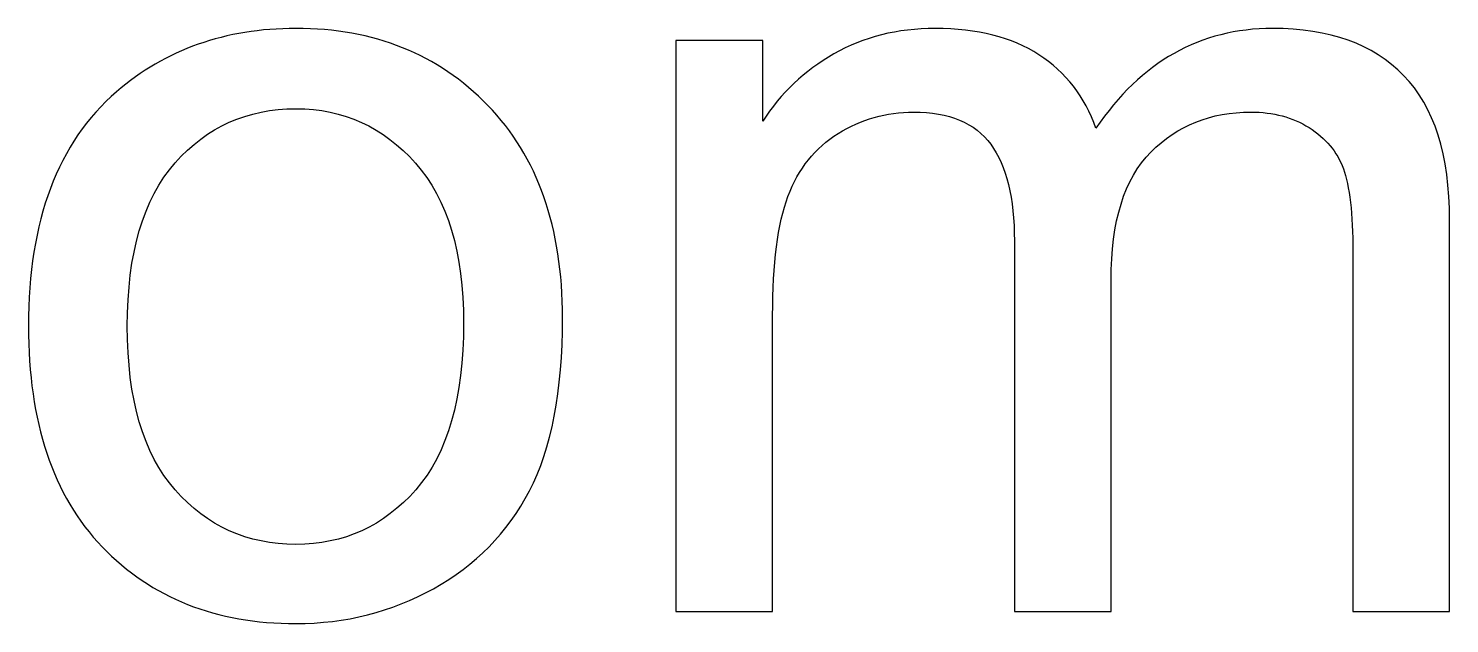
# Model space of a CAD drawing. Header units: millimetres. Extents: x 198 to 2433, y -984 to 145.
# Drawn here: x 1532.51 to 1565.35, y -455.44 to -441.7 of the extents above; entities that cross this region are included whole.
import ezdxf

# ---------------------------------------------------------------- set-up
doc = ezdxf.new("R2010")
doc.units = ezdxf.units.MM
doc.header["$MEASUREMENT"] = 0
doc.layers.add('Layer 1', color=7, linetype='Continuous')

msp = doc.modelspace()

# ---------------------------------------------------------------- linework, layer by layer
at = {"layer": 'Layer 1', "color": 250}
for points, knots in [([(1532.5084, -448.5666), (1532.5084, -446.1324), (1533.1857, -444.329), (1534.5446, -443.1564), (1535.6749, -442.1827), (1537.0592, -441.6959), (1538.6891, -441.6959), (1540.4967, -441.6959), (1541.9784, -442.2886), (1543.1298, -443.4739), (1544.2771, -444.655), (1544.8528, -446.2933), (1544.8528, -448.3803), (1544.8528, -450.0737), (1544.5988, -451.4029), (1544.0908, -452.3724), (1543.5828, -453.3418), (1542.842, -454.0953), (1541.8683, -454.633), (1540.8989, -455.1706), (1539.8363, -455.4373), (1538.6891, -455.4373), (1536.8433, -455.4373), (1535.3532, -454.8489), (1534.2144, -453.6678), (1533.0757, -452.4867), (1532.5084, -450.7849), (1532.5084, -448.5666)], [0, 0, 0, 0, 0.1111111, 0.1111111, 0.1111111, 0.2222222, 0.2222222, 0.2222222, 0.3333333, 0.3333333, 0.3333333, 0.4444444, 0.4444444, 0.4444444, 0.5555556, 0.5555556, 0.5555556, 0.6666667, 0.6666667, 0.6666667, 0.7777778, 0.7777778, 0.7777778, 0.8888889, 0.8888889, 0.8888889, 1, 1, 1, 1]), ([(1547.4732, -455.1579), (1547.4732, -455.1579), (1547.4732, -441.9753), (1547.4732, -441.9753), (1547.4732, -441.9753), (1549.4798, -441.9753), (1549.4798, -441.9753), (1549.4798, -441.9753), (1549.4798, -443.838), (1549.4798, -443.838), (1549.8904, -443.1945), (1550.4408, -442.6738), (1551.1266, -442.2843), (1551.8124, -441.8906), (1552.5913, -441.6959), (1553.4676, -441.6959), (1554.4413, -441.6959), (1555.2414, -441.8991), (1555.8637, -442.3013), (1556.486, -442.7077), (1556.9262, -443.2707), (1557.1802, -443.9988), (1558.2301, -442.4621), (1559.589, -441.6959), (1561.2654, -441.6959), (1562.5777, -441.6959), (1563.5895, -442.0557), (1564.2922, -442.7796), (1564.9992, -443.5035), (1565.3548, -444.6169), (1565.3548, -446.1197), (1565.3548, -446.1197), (1565.3548, -455.1579), (1565.3548, -455.1579), (1565.3548, -455.1579), (1563.1196, -455.1579), (1563.1196, -455.1579), (1563.1196, -455.1579), (1563.1196, -446.8606), (1563.1196, -446.8606), (1563.1196, -445.9716), (1563.0434, -445.3281), (1562.8995, -444.9344), (1562.7555, -444.5407), (1562.4931, -444.2274), (1562.1078, -443.9861), (1561.7268, -443.7448), (1561.2781, -443.6263), (1560.7659, -443.6263), (1559.8345, -443.6263), (1559.0641, -443.9353), (1558.4502, -444.5492), (1557.8364, -445.1672), (1557.5316, -446.1536), (1557.5316, -447.5083), (1557.5316, -447.5083), (1557.5316, -455.1579), (1557.5316, -455.1579), (1557.5316, -455.1579), (1555.2964, -455.1579), (1555.2964, -455.1579), (1555.2964, -455.1579), (1555.2964, -446.6023), (1555.2964, -446.6023), (1555.2964, -445.6117), (1555.1144, -444.8667), (1554.7503, -444.3714), (1554.3862, -443.8761), (1553.7893, -443.6263), (1552.9638, -443.6263), (1552.3373, -443.6263), (1551.7573, -443.7914), (1551.2239, -444.1216), (1550.6905, -444.4518), (1550.3053, -444.9344), (1550.064, -445.5736), (1549.8269, -446.2086), (1549.7084, -447.1273), (1549.7084, -448.3253), (1549.7084, -448.3253), (1549.7084, -455.1579), (1549.7084, -455.1579), (1549.7084, -455.1579), (1547.4732, -455.1579), (1547.4732, -455.1579)], [0, 0, 0, 0, 0.0357143, 0.0357143, 0.0357143, 0.0714286, 0.0714286, 0.0714286, 0.1071429, 0.1071429, 0.1071429, 0.1428571, 0.1428571, 0.1428571, 0.1785714, 0.1785714, 0.1785714, 0.2142857, 0.2142857, 0.2142857, 0.25, 0.25, 0.25, 0.2857143, 0.2857143, 0.2857143, 0.3214286, 0.3214286, 0.3214286, 0.3571429, 0.3571429, 0.3571429, 0.3928571, 0.3928571, 0.3928571, 0.4285714, 0.4285714, 0.4285714, 0.4642857, 0.4642857, 0.4642857, 0.5, 0.5, 0.5, 0.5357143, 0.5357143, 0.5357143, 0.5714286, 0.5714286, 0.5714286, 0.6071429, 0.6071429, 0.6071429, 0.6428571, 0.6428571, 0.6428571, 0.6785714, 0.6785714, 0.6785714, 0.7142857, 0.7142857, 0.7142857, 0.75, 0.75, 0.75, 0.7857143, 0.7857143, 0.7857143, 0.8214286, 0.8214286, 0.8214286, 0.8571429, 0.8571429, 0.8571429, 0.8928571, 0.8928571, 0.8928571, 0.9285714, 0.9285714, 0.9285714, 0.9642857, 0.9642857, 0.9642857, 1, 1, 1, 1]), ([(1534.7944, -448.5708), (1534.7944, -450.2557), (1535.1627, -451.5172), (1535.8993, -452.3512), (1536.6401, -453.1894), (1537.5672, -453.6085), (1538.6891, -453.6085), (1539.7982, -453.6085), (1540.7211, -453.1894), (1541.4619, -452.347), (1542.1985, -451.5045), (1542.5668, -450.2218), (1542.5668, -448.4989), (1542.5668, -446.8733), (1542.1943, -445.6414), (1541.4534, -444.8074), (1540.7126, -443.9692), (1539.7897, -443.5501), (1538.6891, -443.5501), (1537.5672, -443.5501), (1536.6401, -443.965), (1535.8993, -444.7989), (1535.1627, -445.6329), (1534.7944, -446.8902), (1534.7944, -448.5708)], [0, 0, 0, 0, 0.125, 0.125, 0.125, 0.25, 0.25, 0.25, 0.375, 0.375, 0.375, 0.5, 0.5, 0.5, 0.625, 0.625, 0.625, 0.75, 0.75, 0.75, 0.875, 0.875, 0.875, 1, 1, 1, 1])]:
    msp.add_open_spline(points, degree=3, knots=knots, dxfattribs=at)

doc.saveas('drawing.dxf')
